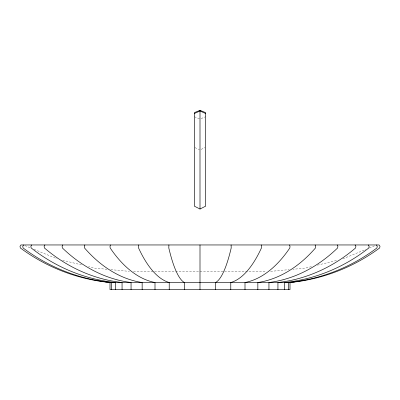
<?xml version="1.0" encoding="UTF-8"?>
<svg xmlns="http://www.w3.org/2000/svg" width="400" height="400" viewBox="0 0 400 400"><rect width="100%" height="100%" fill="white"/><g stroke="black" fill="none" stroke-linecap="round" stroke-linejoin="round"><path stroke-width="0.3" stroke-dasharray="2 1.5" d="M201.125 149.365L205.065 147.635M201.125 118.59L205.625 116.745M342.845 258.825L365.915 249.38M369.375 247.965L375.14 245.6M311.405 266.645L305.35 268.13L292.94 269.285M317.455 265.155L337.425 260.25M270.605 271.37L289.22 269.635M133.525 271.655L266.475 271.655M107.06 269.285L94.65 268.13L88.595 266.645M110.78 269.635L129.395 271.37M62.575 260.25L82.545 265.155M24.86 245.6L30.625 247.965M34.085 249.38L57.155 258.825M194.375 116.745L199.44 118.82M194.94 147.635L199.44 149.615"/><path stroke-width="0.6" d="M168.905 244.955L168.8 247.95A180.175 31.285 90 0 0 184.37 282.52L184.37 289.655M138.755 244.955L138.55 247.95A180.175 61.625 90 0 0 169.22 282.52L169.22 289.655M110.46 244.955L110 246.33L110.165 247.95A180.175 90.09 -90 0 0 155 282.52L155 289.655M84.895 244.955L84.3 246.33L84.515 247.95A180.175 115.815 -90 0 0 142.15 282.52L142.15 289.655M62.82 244.955L62.11 246.33L62.37 247.95A180.175 138.025 -90 0 0 131.055 282.52L131.055 289.655M44.915 244.955L44.115 246.33L44.405 247.95A180.175 156.04 90 0 0 122.06 282.52L122.06 289.655M31.725 244.955L30.855 246.33L31.17 247.95A180.175 169.31 90 0 0 115.43 282.52L115.43 289.655M23.645 244.955L22.735 246.33L23.065 247.95A180.175 177.44 -90 0 0 111.365 282.52L111.365 289.655M200 209.035L205.625 206.17L205.625 112.625L200 110.345L194.375 112.625L194.375 206.17L200 209.035L200 110.345M194.375 113.495L200 111.005L205.625 113.495M110 282.52L290 282.52A180.175 180.175 0 0 0 379.665 247.95L380 246.33L379.075 244.955L20.925 244.955L20 246.33L20.335 247.95A180.175 180.175 0 0 0 110 282.52L110 289.655L290 289.655L290 282.52M376.355 244.955L377.265 246.33L376.935 247.95A180.175 177.44 90 0 1 288.635 282.52L288.635 289.655M368.275 244.955L369.145 246.33L368.83 247.95A180.175 169.31 90 0 1 284.57 282.52L284.57 289.655M355.085 244.955L355.885 246.33L355.595 247.95A180.175 156.04 -90 0 1 277.94 282.52L277.94 289.655M337.18 244.955L337.89 246.33L337.63 247.95A180.175 138.025 90 0 1 268.945 282.52L268.945 289.655M315.105 244.955L315.7 246.33L315.485 247.95A180.175 115.815 -90 0 1 257.85 282.52L257.85 289.655M289.54 244.955L290 246.33L289.835 247.95A180.175 90.09 -90 0 1 245 282.52L245 289.655M261.245 244.955L261.45 247.95A180.175 61.625 90 0 1 230.78 282.52L230.78 289.655M231.095 244.955L231.2 247.95A180.175 31.285 90 0 1 215.63 282.52L215.63 289.655M200 244.955L200 289.655M309.255 279.205A180.175 177.44 -90 0 1 308.05 279.47M294.715 281.805A180.175 177.44 -90 0 1 293.5 281.965M106.5 281.965A180.175 177.44 90 0 1 105.285 281.805M91.95 279.47A180.175 177.44 90 0 1 90.745 279.205"/></g></svg>
